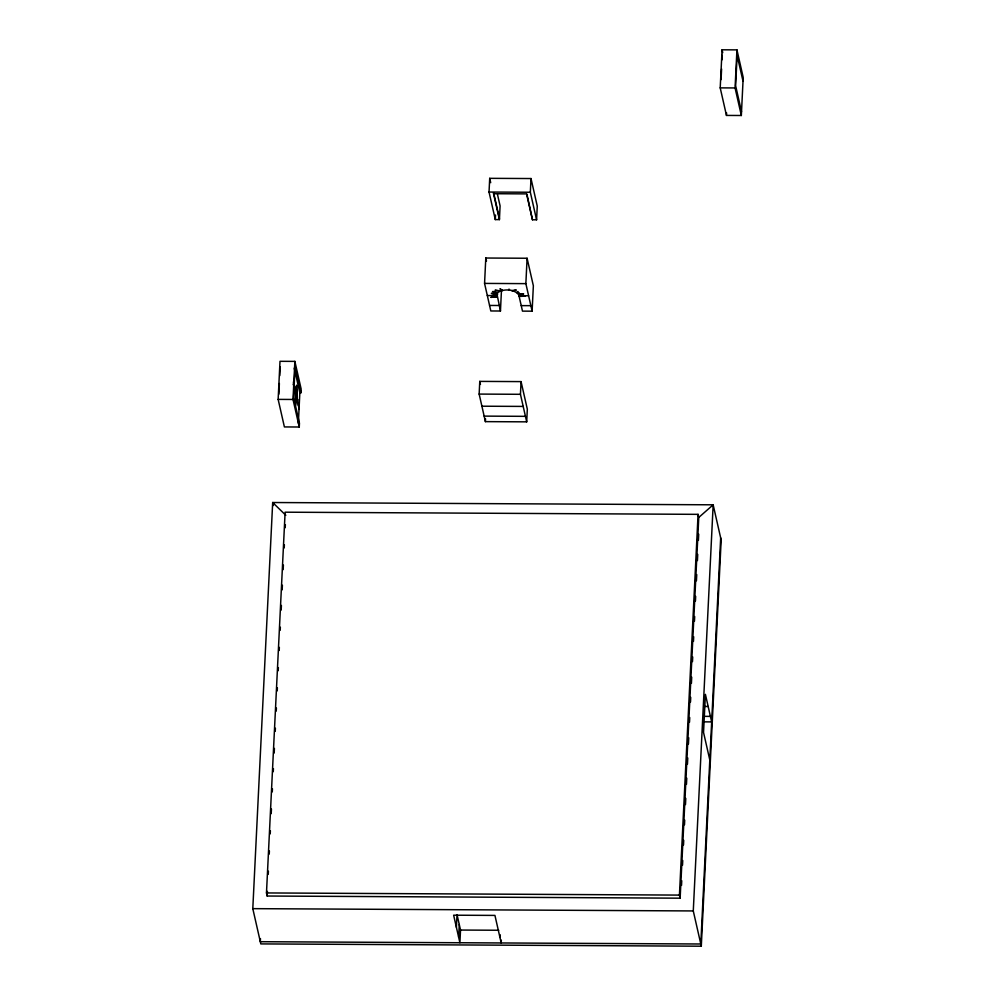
<?xml version="1.0" encoding="UTF-8"?>
<svg xmlns="http://www.w3.org/2000/svg" width="996" height="996" viewBox="0 0 996 996"><rect width="100%" height="100%" fill="white"/><g stroke="black" fill="none" stroke-linecap="round" stroke-linejoin="round"><path stroke-width="1.49" d="M252.797 908.651L272.68 502.519L713.161 504.81L721.166 540.069L701.296 946.2L260.815 943.909L252.797 908.651L693.278 910.942L701.296 946.2M300.941 392.735L295.065 366.852L293.571 397.304L299.447 423.2L299.261 427.01L284.395 426.935L278.145 399.384L280.001 361.311L294.866 361.386L301.128 388.938L300.941 392.735L299.846 392.735L294.256 368.134M278.855 394.179L279.378 383.485M279.764 375.654L280.2 366.765M260.466 938.606L260.305 941.706L700.798 943.996L720.668 537.865M266.48 892.939L285.117 512.193L698.072 514.347L698.769 517.434L680.144 898.18L267.189 896.027L266.48 892.939L679.434 895.093L680.144 898.18M267.189 896.027L267.414 891.37M268.248 874.276L268.397 871.164M269.244 854.07L269.393 850.958M270.227 833.864L270.377 830.751M271.211 813.657L271.447 809.001M272.281 791.907L272.431 788.795M273.265 771.701L273.427 768.588M274.186 753.051L274.41 748.394M275.245 731.301L275.394 728.188M276.241 711.094L276.39 707.982M277.224 690.888L277.374 687.788M278.208 670.694L278.37 667.581M279.204 650.488L279.353 647.375M280.187 630.281L280.349 627.181M281.183 610.075L281.407 605.419M282.167 589.881L282.391 585.212M283.163 569.675L283.387 565.018M284.221 547.925L284.37 544.812M285.205 527.718L285.366 524.606M299.261 427.01L293.011 399.458L294.866 361.386M298.352 423.2L299.846 392.735M479.151 394.08L479.773 381.393L521.057 381.605L527.32 409.157L526.697 421.843L485.401 421.632L479.151 394.08L520.447 394.304L526.697 421.843M484.566 283.412L485.799 258.026L527.096 258.25L533.358 285.79L532.113 311.175L522.477 311.126L518.729 294.592C513.861 288.84 502.42 288.404 496.817 293.347L500.453 311.013L490.816 310.964L484.566 283.412L525.863 283.636L532.113 311.175M497.477 194.394L500.092 205.898L499.419 219.606L495.298 219.581L489.036 192.041L489.708 178.334L531.005 178.545L537.255 206.085L536.583 219.792L532.462 219.78L526.573 193.884L493.543 193.71L493.593 192.701L499.469 218.585M456.405 927.313L457.015 914.627L460.526 930.052L459.903 942.739L453.641 915.2L494.937 915.411L501.2 942.951L501.337 940.137M458.646 937.236L459.268 924.537M485.401 421.632L485.538 418.806M495.298 219.581L495.522 215.012M497.253 292.812C485.015 290.67 500.864 290.869 496.954 295.588L487.318 295.538M500.453 311.013L501.474 290.11M519.128 292.712L518.978 295.7L528.615 295.75M520.447 394.304L521.057 381.605M525.863 283.636L527.096 258.25M536.583 219.792L530.333 192.253L531.005 178.545M532.462 219.78L526.946 194.307M499.942 937.448L500.079 934.622M679.434 895.093L698.072 514.347M720.208 87.872L722.075 49.8L736.94 49.875L743.203 77.427L741.335 115.499L726.47 115.424L720.208 87.872L735.073 87.947L741.335 115.499M681.525 885.394L681.75 880.725M682.509 865.188L682.746 860.532M683.505 844.982L683.729 840.325M684.489 824.788L684.713 820.119M685.485 804.581L685.783 798.369M686.468 784.375L686.767 778.162M687.452 764.181L687.763 757.956M688.448 743.975L688.746 737.762M689.506 722.212L689.742 717.556M690.502 702.018L690.726 697.349M691.411 683.368L691.71 677.143M692.481 661.605L692.706 656.949M693.465 641.399L693.689 636.743M694.449 621.205L694.685 616.536M695.445 600.999L695.669 596.343M696.428 580.793L696.739 574.58M697.424 560.599L697.723 554.374M698.408 540.392L698.706 534.18M721.067 79.63L721.59 68.973M722.038 59.835L722.262 55.266M726.47 115.424L726.594 112.884M693.278 910.942L713.161 504.81L698.769 517.434M735.073 87.947L736.94 49.875M293.534 384.742L293.832 383.012L295.364 392.835M293.82 383.448L293.509 385.178L293.447 381.829M293.895 386.361L294.206 384.63L294.268 387.979M296.845 399.309L297.144 397.578L297.182 401.363L297.493 399.633M297.132 398.014L296.82 399.745L295.289 389.922M297.206 400.927L297.518 399.197L298.314 405.783M512.84 290.894L516.289 289.985L511.595 290.633M295.239 391.241L296.596 385.938L297.057 399.247L295.663 405.173L295.165 390.93L296.634 385.215L297.132 399.57M508.583 290.234C508.931 288.603 509.205 288.965 509.591 290.297M517.26 292.799C519.588 290.981 516.613 291.28 517.111 292.675M519.153 296.447L525.465 296.111L519.103 296.248M518.63 294.43L523.684 293.932L518.406 294.032M497.253 296.92L490.816 297.356L497.216 296.758M489.036 192.041L530.333 192.253M489.571 305.448L499.208 305.498M521.232 305.623L530.868 305.672M278.145 399.384L293.011 399.458M481.902 406.206L523.199 406.418M484.156 416.116L525.452 416.34M705.093 706.45L708.156 706.475M704.297 716.361L710.409 716.385M704.01 721.851L711.667 721.901L705.405 694.349L703.537 732.421L709.799 759.973M460.526 930.052L498.759 930.252M496.73 294.181L491.302 293.347L496.705 294.48M500.739 290.894L495 290.259L500.278 291.044M285.815 515.281L272.68 502.519L273.352 505.52M502.295 290.533L499.942 288.778L502.619 290.483M743.016 81.236L737.127 55.34L735.646 85.793L741.522 111.689M722.075 49.8L722.735 52.701M493.543 193.71L499.419 219.606M489.708 178.334L490.692 182.679M485.799 258.026L486.496 261.064M479.773 381.393L480.458 384.419M299.024 409.443L298.227 402.87"/></g></svg>
